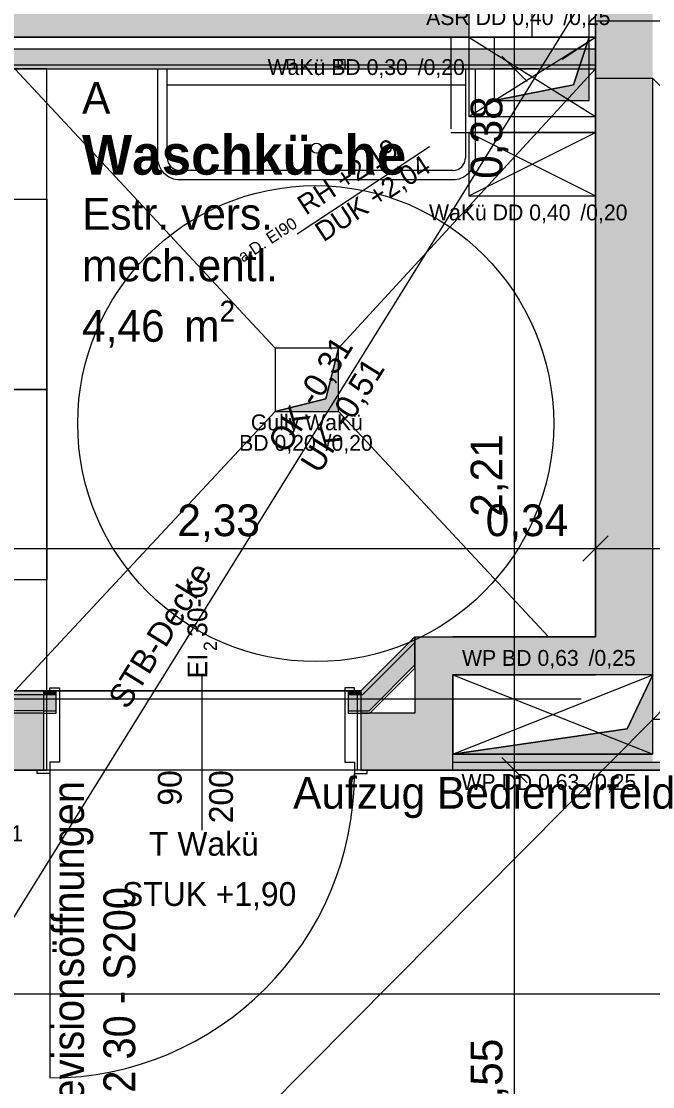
# Model space of a CAD drawing. Header units: metres. Extents: x -3.9 to 83, y -38 to 6.2.
# Drawn here: x 6.935 to 8.925, y -7.222 to -3.865 of the extents above; entities that cross this region are included whole.
import ezdxf

# ---------------------------------------------------------------- set-up
doc = ezdxf.new("R2010")
doc.units = ezdxf.units.M
doc.header["$MEASUREMENT"] = 0
for name, pattern in [('Achse', [0.004, 0.002, -0.001, 0, -0.001]), ('Strichlinie eng', [0.002, 0.0015, -0.0005]), ('Untersicht', [0.001, 0.0005, -0.0005])]:
    doc.linetypes.add(name, pattern=pattern)
for name, color, linetype in [('0._EG PP_2_000 Achsraster', 7, 'Continuous'), ('0._EG PP_2_120 Wand Innen tragend', 7, 'Continuous'), ('0._EG PP_2_130 Wand Innen', 7, 'Continuous'), ('0._EG PP_2_170 Schachtwände', 7, 'Continuous'), ('0._EG PP_2_210 Decke', 7, 'Continuous'), ('0._EG PP_2_220 Bodenaufbau', 7, 'Continuous'), ('0._EG PP_2_230 Decke abgehaengt', 7, 'Continuous'), ('0._EG PP_2_240 Unterdämmung', 7, 'Continuous'), ('0._EG PP_2_270 Deckendurchbruchsymbol', 7, 'Continuous'), ('0._EG PP_2_540 Sanitäreinrichtung', 7, 'Continuous'), ('0._EG PP_2_810 Raum', 7, 'Continuous'), ('0._EG PP_2_870 Dokumentation allgemein', 7, 'Continuous'), ('0._EG PP_2_915 Allgemein Beschriftung.x', 7, 'Continuous'), ('0._EG PP_2_950 Polierplan Bemaßung', 7, 'Continuous'), ('0._EG PP_2_955 Polierplan Beschriftung', 7, 'Continuous')]:
    doc.layers.add(name, color=color, linetype=linetype)
doc.styles.add('ERSTELLTER_STIL_10', font='')
doc.styles.add('ERSTELLTER_STIL_2', font='')
doc.styles.add('ERSTELLTER_STIL_8', font='', dxfattribs={"width": 0.936868})
doc.styles.get('ERSTELLTER_STIL_10').set_extended_font_data('Eurostile', bold=True)
doc.styles.get('ERSTELLTER_STIL_2').set_extended_font_data('Eurostile')
doc.styles.get('ERSTELLTER_STIL_8').set_extended_font_data('Eurostile')

msp = doc.modelspace()

# ---------------------------------------------------------------- hatches: boundary and pattern name
at = {"layer": '0._EG PP_2_120 Wand Innen tragend', "linetype": 'Continuous', "lineweight": 13, "true_color": 0x3f7f02}
for points in [[(8.925, -3.865), (8.925, -0.31), (8.745, -0.31), (8.745, -3.865)], [(8.345, -3.735), (0.3237, -3.735), (0.3244, -3.915), (8.345, -3.915)], [(8.745, -4.045), (8.925, -4.045), (8.745, -3.865)], [(8.745, -3.865), (8.925, -4.045), (8.925, -3.865)], [(8.745, -4.045), (8.745, -5.805), (8.925, -5.805), (8.925, -4.045)], [(8.295, -5.805), (8.175, -5.805), (8.295, -5.925)], [(8.295, -5.925), (8.175, -5.805), (8.175, -5.925)], [(8.295, -5.925), (8.745, -5.925), (8.745, -5.805), (8.295, -5.805)], [(8.745, -5.805), (8.745, -5.925), (8.925, -5.925)], [(8.745, -5.805), (8.925, -5.925), (8.925, -5.805)], [(8.295, -6.045), (8.295, -5.925), (8.175, -5.925), (8.175, -6.045)], [(6.415, -6.225), (7.005, -6.225), (7.005, -6.045), (6.415, -6.045)], [(8.175, -6.045), (8.005, -6.045), (8.005, -6.225), (8.175, -6.225)], [(8.295, -6.045), (8.175, -6.045), (8.295, -6.225)], [(8.175, -6.045), (8.175, -6.225), (8.295, -6.225)]]:
    msp.add_hatch(color=76, dxfattribs=at).paths.add_polyline_path(points)
at = {"layer": '0._EG PP_2_120 Wand Innen tragend', "linetype": 'Continuous', "lineweight": 13, "true_color": 0xfb02fe}
for points in [[(8.175, -5.805), (8.005, -5.975), (8.0102, -5.9875), (8.175, -5.8227)], [(6.415, -5.9875), (7.005, -5.9875), (7.005, -5.975), (6.415, -5.975)], [(7.045, -5.975), (7.005, -5.975), (7.005, -5.9875), (7.045, -5.9875)], [(8.005, -5.975), (7.965, -5.975), (7.965, -5.9875), (7.9925, -5.9875)], [(8.005, -5.975), (7.9925, -5.9875), (8.0102, -5.9875)]]:
    msp.add_hatch(color=6, dxfattribs=at).paths.add_polyline_path(points)
at = {"layer": '0._EG PP_2_120 Wand Innen tragend', "linetype": 'Continuous', "lineweight": 13, "true_color": 0xffaa00}
for points in [[(8.175, -5.8227), (8.0102, -5.9875), (8.0309, -6.0375), (8.175, -5.8934)], [(6.415, -6.0375), (7.005, -6.0375), (7.005, -5.9875), (6.415, -5.9875)], [(7.045, -5.9875), (7.005, -5.9875), (7.005, -6.0375), (7.045, -6.0375)], [(7.965, -6.0375), (8.0309, -6.0375), (8.0102, -5.9875), (7.965, -6.0327)], [(8.0102, -5.9875), (7.965, -5.9875), (7.965, -6.0327)]]:
    msp.add_hatch(color=40, dxfattribs=at).paths.add_polyline_path(points)
at = {"layer": '0._EG PP_2_130 Wand Innen', "linetype": 'Continuous', "lineweight": 13, "true_color": 0xffaa00}
msp.add_hatch(color=40, dxfattribs=at).paths.add_polyline_path([(6.415, -4.0025), (8.745, -4.0025), (8.745, -3.9525), (6.415, -3.9525)])
at = {"layer": '0._EG PP_2_130 Wand Innen', "linetype": 'Continuous', "lineweight": 13, "true_color": 0xfb02fe}
msp.add_hatch(color=6, dxfattribs=at).paths.add_polyline_path([(6.415, -4.015), (8.745, -4.015), (8.745, -4.0025), (6.415, -4.0025)])
at = {"layer": '0._EG PP_2_170 Schachtwände', "linetype": 'Continuous', "lineweight": 13, "true_color": 0xfb02fe}
for points in [[(8.925, -6.175), (8.295, -6.175), (8.295, -6.2), (8.925, -6.2)], [(8.95, -6.2), (8.295, -6.2), (8.295, -6.225), (8.95, -6.225)]]:
    msp.add_hatch(color=6, dxfattribs=at).paths.add_polyline_path(points)
at = {"layer": '0._EG PP_2_270 Deckendurchbruchsymbol', "linetype": 'Continuous', "lineweight": 0, "true_color": 0x3f3f3f}
msp.add_hatch(color=250, dxfattribs=at).paths.add_polyline_path([(8.425, -4.115), (8.725, -4.115), (8.725, -3.915), (8.6755, -4.0655)])
at = {"layer": '0._EG PP_2_270 Deckendurchbruchsymbol', "linetype": 'Continuous', "lineweight": 0}
for points in [[(7.735, -5.095), (7.935, -5.095), (7.935, -4.895), (7.8946, -5.0546)], [(8.295, -6.175), (8.925, -6.175), (8.925, -5.925), (8.8448, -6.0948)]]:
    msp.add_hatch(color=8, dxfattribs=at).paths.add_polyline_path(points)

# ---------------------------------------------------------------- linework, layer by layer
at = {"layer": '0._EG PP_2_000 Achsraster', "color": 5, "linetype": 'Achse', "lineweight": 0, "ltscale": 1000}
msp.add_line((-1.5, -6), (21, -6), dxfattribs=at)
at = {"layer": '0._EG PP_2_120 Wand Innen tragend', "color": 7, "linetype": 'Continuous', "lineweight": 18, "ltscale": 1000}
for p, q in [((8.175, -5.8227), (8.0102, -5.9875)), ((8.0309, -6.0375), (8.175, -5.8934)), ((7.045, -5.9875), (7.005, -5.9875)), ((8.0102, -5.9875), (7.965, -5.9875)), ((7.005, -6.0375), (7.045, -6.0375)), ((7.965, -6.0375), (8.0309, -6.0375)), ((7.005, -6.045), (6.415, -6.045)), ((7.005, -6.045), (7.005, -6.225)), ((7.005, -6.045), (7.005, -6.225)), ((7.005, -6.045), (7.005, -6.225)), ((8.005, -6.045), (8.005, -6.225)), ((8.005, -6.045), (8.005, -6.225)), ((8.005, -6.045), (8.005, -6.225))]:
    msp.add_line(p, q, dxfattribs=at)
at = {"layer": '0._EG PP_2_120 Wand Innen tragend', "color": 7, "linetype": 'Continuous', "lineweight": 13, "ltscale": 1000}
for p, q in [((7.505, -6.4141), (7.505, -5.925)), ((7.005, -5.975), (7.005, -5.9875)), ((7.005, -5.975), (7.005, -5.9875)), ((7.005, -5.975), (7.005, -5.9875)), ((8.005, -5.975), (8.005, -5.9875)), ((8.005, -5.975), (8.005, -5.9875)), ((8.005, -5.975), (8.005, -5.9875)), ((7.005, -5.9875), (6.415, -5.9875)), ((7.005, -5.9875), (7.005, -6.0375)), ((7.005, -5.9875), (7.005, -6.0375)), ((7.005, -5.9875), (7.005, -6.0375)), ((8.005, -5.9875), (8.005, -6.0375)), ((8.005, -5.9875), (8.005, -6.0375)), ((8.005, -5.9875), (8.005, -6.0375)), ((7.005, -6.0375), (6.415, -6.0375)), ((7.005, -6.0375), (7.005, -6.045)), ((7.005, -6.0375), (7.005, -6.045)), ((7.005, -6.0375), (7.005, -6.045)), ((8.005, -6.0375), (8.005, -6.045)), ((8.005, -6.0375), (8.005, -6.045)), ((8.005, -6.0375), (8.005, -6.045)), ((7.025, -6.235), (7.025, -7.195))]:
    msp.add_line(p, q, dxfattribs=at)
at = {"layer": '0._EG PP_2_120 Wand Innen tragend', "color": 8, "linetype": 'Continuous', "lineweight": 13, "ltscale": 1000}
for p, q in [((8.005, -5.975), (7.005, -5.975)), ((7.015, -6.225), (7.015, -5.975)), ((7.015, -5.975), (7.025, -5.975)), ((7.025, -5.975), (7.025, -5.965)), ((7.025, -5.965), (7.055, -5.965)), ((7.055, -5.965), (7.055, -6.2)), ((7.955, -5.965), (7.955, -6.2)), ((7.985, -5.965), (7.955, -5.965)), ((7.985, -5.975), (7.985, -5.965)), ((7.995, -5.975), (7.985, -5.975)), ((7.995, -6.225), (7.995, -5.975)), ((7.055, -6.2), (7.025, -6.2)), ((7.025, -6.2), (7.025, -6.235)), ((7.955, -6.2), (7.985, -6.2)), ((7.985, -6.2), (7.985, -6.235)), ((6.985, -6.235), (6.985, -6.225)), ((6.985, -6.225), (7.015, -6.225)), ((7.025, -6.235), (6.985, -6.235)), ((8.005, -6.225), (7.005, -6.225)), ((7.985, -6.235), (8.025, -6.235)), ((8.025, -6.225), (7.995, -6.225)), ((8.025, -6.235), (8.025, -6.225))]:
    msp.add_line(p, q, dxfattribs=at)
at = {"layer": '0._EG PP_2_120 Wand Innen tragend', "color": 7, "linetype": 'Continuous', "lineweight": 18, "ltscale": 1000, "flags": 128}
for points in [[(8.345, -3.735), (8.345, -3.915)], [(8.745, -3.865), (8.745, -4.045)], [(11.085, -3.865), (8.745, -3.865)], [(8.925, -3.865), (8.745, -3.865)], [(6.415, -3.915), (8.345, -3.915)], [(8.745, -4.045), (8.745, -5.805)], [(8.175, -5.805), (8.005, -5.975)], [(8.175, -5.805), (8.295, -5.805)], [(8.175, -5.805), (8.175, -6.045)], [(8.175, -5.904), (8.175, -5.805)], [(8.745, -5.805), (8.295, -5.805)], [(8.034, -6.045), (8.175, -5.904)], [(8.295, -6.045), (8.295, -5.925)], [(8.295, -5.925), (8.745, -5.925)], [(8.925, -5.925), (8.745, -5.925)], [(7.045, -5.975), (7.005, -5.975)], [(7.005, -5.975), (7.005, -6.045)], [(7.045, -6.045), (7.045, -5.975)], [(8.005, -5.975), (7.965, -5.975)], [(7.965, -5.975), (7.965, -5.9875)], [(7.965, -5.9875), (7.965, -6.0375)], [(7.965, -6.0375), (7.965, -6.045)], [(7.005, -6.045), (7.045, -6.045)], [(7.965, -6.045), (8.034, -6.045)], [(8.175, -6.045), (8.005, -6.045)], [(8.295, -6.225), (8.295, -6.045)], [(6.415, -6.225), (7.005, -6.225)], [(8.005, -6.225), (8.295, -6.225)]]:
    msp.add_lwpolyline(points, dxfattribs=at)
at = {"layer": '0._EG PP_2_120 Wand Innen tragend', "color": 16, "linetype": 'Continuous', "lineweight": 13, "ltscale": 1000, "true_color": 0x7e0000, "flags": 128}
for points in [[(8.745, -3.915), (8.745, -3.735)], [(8.345, -3.915), (8.745, -3.915)]]:
    msp.add_lwpolyline(points, dxfattribs=at)
at = {"layer": '0._EG PP_2_120 Wand Innen tragend', "color": 7, "linetype": 'Continuous', "lineweight": 13, "ltscale": 1000, "flags": 128}
msp.add_lwpolyline([(7.005, -5.975), (6.415, -5.975)], dxfattribs=at)
at = {"layer": '0._EG PP_2_120 Wand Innen tragend', "color": 7, "linetype": 'Continuous', "lineweight": 13, "ltscale": 1000}
msp.add_arc((7.025, -6.235), 0.96, 270, 0, dxfattribs=at)
at = {"layer": '0._EG PP_2_130 Wand Innen', "color": 7, "linetype": 'Continuous', "lineweight": 18, "ltscale": 1000}
for p, q in [((8.745, -3.9525), (6.415, -3.9525)), ((6.415, -4.0025), (8.745, -4.0025))]:
    msp.add_line(p, q, dxfattribs=at)
at = {"layer": '0._EG PP_2_130 Wand Innen', "color": 7, "linetype": 'Continuous', "lineweight": 18, "ltscale": 1000, "flags": 128}
for points in [[(8.745, -3.915), (6.415, -3.915)], [(8.745, -4.015), (8.745, -3.915)], [(6.415, -4.015), (8.745, -4.015)]]:
    msp.add_lwpolyline(points, dxfattribs=at)
at = {"layer": '0._EG PP_2_170 Schachtwände', "color": 7, "linetype": 'Continuous', "lineweight": 18, "ltscale": 1000}
for p, q in [((8.295, -6.2), (8.925, -6.2)), ((8.925, -6.2), (8.95, -6.2))]:
    msp.add_line(p, q, dxfattribs=at)
at = {"layer": '0._EG PP_2_170 Schachtwände', "color": 7, "linetype": 'Continuous', "lineweight": 18, "ltscale": 1000, "flags": 128}
for points in [[(8.925, -6.175), (8.295, -6.175)], [(8.295, -6.2), (8.295, -6.175)], [(8.295, -6.225), (8.295, -6.2)], [(8.295, -6.225), (8.975, -6.225)]]:
    msp.add_lwpolyline(points, dxfattribs=at)
at = {"layer": '0._EG PP_2_210 Decke', "color": 7, "linetype": 'Continuous', "lineweight": 13, "ltscale": 1000, "true_color": 0xf4f4f4, "flags": 128}
msp.add_lwpolyline([(5.425, -3.735), (0.1437, -3.735), (0.1444, -3.915), (8.725, -3.915), (8.725, -3.845)], dxfattribs=at)
msp.add_lwpolyline([(0.1444, -3.915), (0.1845, -14.87), (15.32, -14.87), (15.32, -6.225), (10.905, -6.225), (10.905, -6.065), (8.925, -6.065), (8.925, -4.045), (8.745, -4.045), (8.745, -3.915), (5.625, -3.915), (0.8144, -3.915)], close=True, dxfattribs=at)
at = {"layer": '0._EG PP_2_220 Bodenaufbau', "color": 8, "linetype": 'Continuous', "lineweight": 13, "ltscale": 1000}
for p, q in [((6.915, -4.015), (7.735, -4.895)), ((7.935, -4.895), (8.745, -4.015)), ((6.915, -5.975), (7.735, -5.095)), ((8.5966, -5.805), (7.935, -5.095))]:
    msp.add_line(p, q, dxfattribs=at)
at = {"layer": '0._EG PP_2_220 Bodenaufbau', "color": 7, "linetype": 'Continuous', "lineweight": 13, "ltscale": 1000, "true_color": 0xf4f4f4, "flags": 128}
for points in [[(6.835, -8.775), (8.54, -8.775), (8.54, -7.555), (8.34, -7.555), (8.34, -7.435), (12.805, -7.435), (12.805, -8.775), (13.56, -8.775), (13.56, -14.755), (15.14, -14.755), (15.14, -3.11), (13.385, -3.11), (13.385, -6.225), (10.905, -6.225), (10.905, -6.045), (8.975, -6.045), (8.975, -6.225), (6.835, -6.225)], [(6.415, -5.975), (8.005, -5.975), (8.175, -5.805), (8.745, -5.805), (8.745, -3.915), (6.415, -3.915)]]:
    msp.add_lwpolyline(points, close=True, dxfattribs=at)
at = {"layer": '0._EG PP_2_230 Decke abgehaengt', "color": 8, "linetype": 'Untersicht', "lineweight": 13, "ltscale": 1000, "flags": 128}
msp.add_lwpolyline([(8.2893, -4.215), (8.745, -4.215), (8.745, -3.915), (8.2893, -3.915)], close=True, dxfattribs=at)
at = {"layer": '0._EG PP_2_240 Unterdämmung', "color": 30, "linetype": 'Untersicht', "lineweight": 13, "ltscale": 1000, "true_color": 0xff6400, "flags": 128}
msp.add_lwpolyline([(0.3126, -0.71), (0.3237, -3.735), (8.925, -3.735), (8.925, -3.865), (11.085, -3.865), (11.085, -6.045), (13.205, -6.045), (13.205, -3.11), (12.78, -3.11), (12.78, -0.31), (6.2, -0.31), (6.2, -0.71)], close=True, dxfattribs=at)
at = {"layer": '0._EG PP_2_270 Deckendurchbruchsymbol', "color": 7, "linetype": 'Strichlinie eng', "lineweight": 13, "ltscale": 1000}
for p, q in [((8.345, -4.165), (8.745, -3.915)), ((8.345, -3.915), (8.745, -4.165)), ((10.905, -4.045), (8.925, -6.065)), ((10.905, -6.065), (8.925, -4.045)), ((8.345, -4.415), (8.745, -4.215)), ((8.345, -4.215), (8.745, -4.415)), ((8.295, -6.175), (8.925, -5.925)), ((8.295, -5.925), (8.925, -6.175))]:
    msp.add_line(p, q, dxfattribs=at)
at = {"layer": '0._EG PP_2_270 Deckendurchbruchsymbol', "color": 7, "linetype": 'Strichlinie eng', "lineweight": 13, "ltscale": 1000, "flags": 128}
for points in [[(8.745, -4.165), (8.745, -3.915), (8.345, -3.915), (8.345, -4.165)], [(8.745, -4.415), (8.745, -4.215), (8.345, -4.215), (8.345, -4.415)], [(8.925, -6.175), (8.925, -5.925), (8.295, -5.925), (8.295, -6.175)]]:
    msp.add_lwpolyline(points, close=True, dxfattribs=at)
at = {"layer": '0._EG PP_2_270 Deckendurchbruchsymbol', "color": 7, "linetype": 'Continuous', "lineweight": 13, "ltscale": 1000, "flags": 128}
for points in [[(8.6755, -4.0655), (8.725, -3.915), (8.425, -3.915), (8.425, -4.115)], [(8.425, -4.115), (8.725, -4.115), (8.725, -3.915), (8.6755, -4.0655)], [(7.8946, -5.0546), (7.935, -4.895), (7.735, -4.895), (7.735, -5.095)], [(7.735, -5.095), (7.935, -5.095), (7.935, -4.895), (7.8946, -5.0546)], [(8.8448, -6.0948), (8.925, -5.925), (8.295, -5.925), (8.295, -6.175)], [(8.295, -6.175), (8.925, -6.175), (8.925, -5.925), (8.8448, -6.0948)]]:
    msp.add_lwpolyline(points, close=True, dxfattribs=at)
at = {"layer": '0._EG PP_2_540 Sanitäreinrichtung', "color": 150, "linetype": 'Continuous', "lineweight": 13, "ltscale": 1000, "true_color": 0x0f7ffe}
for p, q in [((7.395, -4.295), (7.395, -4.015)), ((7.395, -4.015), (8.335, -4.015)), ((8.335, -4.015), (8.335, -4.295)), ((7.395, -4.065), (8.335, -4.065)), ((8.295, -4.335), (7.435, -4.335))]:
    msp.add_line(p, q, dxfattribs=at)
at = {"layer": '0._EG PP_2_540 Sanitäreinrichtung', "color": 150, "linetype": 'Continuous', "lineweight": 13, "ltscale": 1000, "true_color": 0x0f7ffe, "flags": 128}
for points in [[(7.795, -4.015), (7.775, -4.015), (7.775, -3.985), (7.795, -3.985)], [(7.955, -4.015), (7.935, -4.015), (7.935, -3.985), (7.955, -3.985)], [(7.015, -5.975), (7.015, -4.015), (6.415, -4.015), (6.415, -5.975)], [(6.415, -4.425), (7.015, -4.425), (7.015, -5.025), (6.415, -5.025)], [(6.415, -5.025), (7.015, -5.025), (7.015, -5.625), (6.415, -5.625)]]:
    msp.add_lwpolyline(points, close=True, dxfattribs=at)
msp.add_lwpolyline([(8.365, -4.015), (8.365, -4.295, -0.414214), (8.295, -4.365), (7.435, -4.365, -0.414214), (7.365, -4.295), (7.365, -4.015)], format="xyb", close=True, dxfattribs=at)
at = {"layer": '0._EG PP_2_540 Sanitäreinrichtung', "color": 150, "linetype": 'Continuous', "lineweight": 13, "ltscale": 1000, "true_color": 0x0f7ffe}
msp.add_circle((7.865, -4.265), 0.016, dxfattribs=at)
for centre, start, end in [((7.435, -4.295), 180, 270), ((8.295, -4.295), 270, 0)]:
    msp.add_arc(centre, 0.04, start, end, dxfattribs=at)
at = {"layer": '0._EG PP_2_870 Dokumentation allgemein', "color": 190, "linetype": 'Continuous', "lineweight": 0, "ltscale": 1000, "true_color": 0x9900ff}
msp.add_circle((7.8629, -5.1328), 0.75, dxfattribs=at)
at = {"layer": '0._EG PP_2_950 Polierplan Bemaßung', "color": 7, "linetype": 'Continuous', "lineweight": 13, "ltscale": 1000}
msp.add_line((8.545, -3.915), (8.545, -3.1082), dxfattribs=at)
at = {"layer": '0._EG PP_2_950 Polierplan Bemaßung', "color": 6, "linetype": 'Continuous', "lineweight": 13, "ltscale": 1000, "true_color": 0xfb02fe}
for p, q in [((8.4898, -4.015), (8.4898, -3.635)), ((8.4498, -3.975), (8.5298, -4.055)), ((8.5648, -4.015), (8.4148, -4.015)), ((8.4898, -6.225), (8.4898, -4.015)), ((8.745, -5.6011), (8.745, -5.4511)), ((8.785, -5.4861), (8.705, -5.5661)), ((6.415, -5.5261), (8.745, -5.5261)), ((8.745, -5.5261), (9.085, -5.5261)), ((8.4498, -6.185), (8.5298, -6.265)), ((8.5648, -6.225), (8.4148, -6.225)), ((8.4898, -8.775), (8.4898, -6.225)), ((6.835, -6.9302), (13.635, -6.9302))]:
    msp.add_line(p, q, dxfattribs=at)
at = {"layer": '0._EG PP_2_950 Polierplan Bemaßung', "color": 76, "linetype": 'Continuous', "lineweight": 13, "ltscale": 1000, "true_color": 0x3f7f02}
for p, q in [((4.5843, -10.4377), (8.745, -3.735)), ((0.1845, -14.87), (8.925, -6.065))]:
    msp.add_line(p, q, dxfattribs=at)
at = {"layer": '0._EG PP_2_950 Polierplan Bemaßung', "color": 8, "linetype": 'Untersicht', "lineweight": 13, "ltscale": 1000}
msp.add_line((7.8042, -4.5343), (8.745, -3.915), dxfattribs=at)

# ---------------------------------------------------------------- texts
at = {"layer": '0._EG PP_2_120 Wand Innen tragend', "color": 7, "linetype": 'Continuous', "lineweight": 13, "attachment_point": 9, "rotation": 90, "style": 'ERSTELLTER_STIL_2'}
for s, insert, char_height in [('\\A1;{\\pqr;\\pt0;\\fEurostile|b0|i0|c0|p0;\\W1.000000;30-C}', (7.522, -5.6239), 0.0625), ('\\A1;{\\pqr;\\pt0;\\fEurostile|b0|i0|c0|p0;\\W1.000000;2}', (7.5514, -5.8186), 0.041667), ('\\A1;{\\pqr;\\pt0;\\fEurostile|b0|i0|c0|p0;\\W1.000000;EI}', (7.5214, -5.857), 0.0625), ('\\A1;{\\pqr;\\pt0;\\fEurostile|b0|i0|c0|p0;\\W1.000000;90}', (7.4414, -6.225), 0.075), ('\\A1;{\\pqr;\\pt0;\\fEurostile|b0|i0|c0|p0;\\W1.000000;200}', (7.603, -6.225), 0.075)]:
    msp.add_mtext(s, dxfattribs=dict(at, insert=insert, char_height=char_height))
at = {"layer": '0._EG PP_2_120 Wand Innen tragend', "color": 7, "linetype": 'Continuous', "lineweight": 13, "char_height": 0.075, "attachment_point": 9, "style": 'ERSTELLTER_STIL_2'}
for s, insert in [('\\A1;{\\pqr;\\pt0;\\fEurostile|b0|i0|c0|p0;\\W1.000000;T Wakü}', (7.6833, -6.4955)), ('\\A1;{\\pqr;\\pt0;\\fEurostile|b0|i0|c0|p0;\\W1.000000;STUK +1,90}', (7.8017, -6.6667))]:
    msp.add_mtext(s, dxfattribs=dict(at, insert=insert))
at = {"layer": '0._EG PP_2_270 Deckendurchbruchsymbol', "color": 1, "linetype": 'Continuous', "lineweight": 0, "char_height": 0.05, "style": 'ERSTELLTER_STIL_2'}
for s, insert, attachment_point in [('\\A1;{\\pqc;\\pt0;\\fEurostile|b0|i0|c0|p0;\\W1.000000;ASR DD 0,40\\fEurostile|b0|i0|c0|p0;\\W1.000000;\\A1{\\H.66x;\\S^  ;}\\fEurostile|b0|i0|c0|p0;\\W1.000000; /0,25\\fEurostile|b0|i0|c0|p0;\\W1.000000;\\A1{\\H.66x;\\S^  ;}\\fEurostile|b0|i0|c0|p0;\\W1.000000;\\fEurostile|b0|i0|c0|p0;\\W1.000000;\\A1{\\H.66x;\\S^  ;}}', (8.5136, -3.8913), 8), ('\\A1;{\\pqc;\\pt0;\\fEurostile|b0|i0|c0|p0;\\W1.000000;WaKü BD 0,30\\fEurostile|b0|i0|c0|p0;\\W1.000000;\\A1{\\H.66x;\\S^  ;}\\fEurostile|b0|i0|c0|p0;\\W1.000000; /0,20\\fEurostile|b0|i0|c0|p0;\\W1.000000;\\A1{\\H.66x;\\S^  ;}\\fEurostile|b0|i0|c0|p0;\\W1.000000;\\fEurostile|b0|i0|c0|p0;\\W1.000000;\\A1{\\H.66x;\\S^  ;}}', (8.0343, -4.0488), 8), ('\\A1;{\\pqc;\\pt0;\\fEurostile|b0|i0|c0|p0;\\W1.000000;WaKü DD 0,40\\fEurostile|b0|i0|c0|p0;\\W1.000000;\\A1{\\H.66x;\\S^  ;}\\fEurostile|b0|i0|c0|p0;\\W1.000000; /0,20\\fEurostile|b0|i0|c0|p0;\\W1.000000;\\A1{\\H.66x;\\S^  ;}\\fEurostile|b0|i0|c0|p0;\\W1.000000;\\fEurostile|b0|i0|c0|p0;\\W1.000000;\\A1{\\H.66x;\\S^  ;}}', (8.545, -4.5069), 8), ('\\A1;{\\pqc;\\pt0;\\fEurostile|b0|i0|c0|p0;\\W1.000000;Gully WaKü}', (7.835, -5.1039), 2), ('\\A1;{\\pqc;\\pt0;\\fEurostile|b0|i0|c0|p0;\\W1.000000; BD 0,20\\fEurostile|b0|i0|c0|p0;\\W1.000000;\\A1{\\H.66x;\\S^  ;}\\fEurostile|b0|i0|c0|p0;\\W1.000000; /0,20\\fEurostile|b0|i0|c0|p0;\\W1.000000;\\A1{\\H.66x;\\S^  ;}\\fEurostile|b0|i0|c0|p0;\\W1.000000;\\fEurostile|b0|i0|c0|p0;\\W1.000000;\\A1{\\H.66x;\\S^  ;}}', (7.835, -5.2332), 8), ('\\A1;{\\pqc;\\pt0;\\fEurostile|b0|i0|c0|p0;\\W1.000000;WP BD 0,63\\fEurostile|b0|i0|c0|p0;\\W1.000000;\\A1{\\H.66x;\\S^  ;}\\fEurostile|b0|i0|c0|p0;\\W1.000000; /0,25\\fEurostile|b0|i0|c0|p0;\\W1.000000;\\A1{\\H.66x;\\S^  ;}\\fEurostile|b0|i0|c0|p0;\\W1.000000;\\fEurostile|b0|i0|c0|p0;\\W1.000000;\\A1{\\H.66x;\\S^  ;}}', (8.61, -5.9109), 8), ('\\A1;{\\pqc;\\pt0;\\fEurostile|b0|i0|c0|p0;\\W1.000000;WP DD 0,63\\fEurostile|b0|i0|c0|p0;\\W1.000000;\\A1{\\H.66x;\\S^  ;}\\fEurostile|b0|i0|c0|p0;\\W1.000000; /0,25\\fEurostile|b0|i0|c0|p0;\\W1.000000;\\A1{\\H.66x;\\S^  ;}\\fEurostile|b0|i0|c0|p0;\\W1.000000;\\fEurostile|b0|i0|c0|p0;\\W1.000000;\\A1{\\H.66x;\\S^  ;}}', (8.61, -6.3018), 8), ('\\A1;{\\pqc;\\pt0;\\fEurostile|b0|i0|c0|p0;\\W1.000000;HZG DD 0,25\\fEurostile|b0|i0|c0|p0;\\W1.000000;\\A1{\\H.66x;\\S^  ;}\\fEurostile|b0|i0|c0|p0;\\W1.000000; /0,91\\fEurostile|b0|i0|c0|p0;\\W1.000000;\\A1{\\H.66x;\\S^  ;}\\fEurostile|b0|i0|c0|p0;\\W1.000000;\\fEurostile|b0|i0|c0|p0;\\W1.000000;\\A1{\\H.66x;\\S^  ;}}', (6.66, -6.4637), 8)]:
    msp.add_mtext(s, dxfattribs=dict(at, insert=insert, attachment_point=attachment_point))
at = {"layer": '0._EG PP_2_810 Raum', "color": 7, "linetype": 'Continuous', "lineweight": 13, "attachment_point": 1}
for s, insert, char_height, style in [('\\A1;{\\pql;\\pt0;\\fEurostile|b0|i0|c0|p0;\\W1.000000;A}', (7.1265, -4.0561), 0.1, 'ERSTELLTER_STIL_2'), ('\\A1;{\\pql;\\pt0;\\fEurostile|b1|i0|c0|p0;\\W1.000000;Waschküche}', (7.1265, -4.2233), 0.125, 'ERSTELLTER_STIL_10'), ('\\A1;{\\pql;\\pt0;\\fEurostile|b0|i0|c0|p0;\\W1.000000;Estr. vers.}', (7.1265, -4.4217), 0.1, 'ERSTELLTER_STIL_2'), ('\\A1;{\\pql;\\pt0;\\fEurostile|b0|i0|c0|p0;\\W1.000000;mech.entl.}', (7.1265, -4.5842), 0.1, 'ERSTELLTER_STIL_2'), ('\\A1;{\\pql;\\pt0,0.05;\\fEurostile|b0|i0|c0|p0;\\W1.000000;4,46\\fEurostile|b0|i0|c0|p0;\\W1.000000;\\A1{\\H.66x;\\S^  ;}\\fEurostile|b0|i0|c0|p0;\\W1.000000; m\\fEurostile|b0|i0|c0|p0;\\W1.000000;\\A1{\\H.66x;\\S2^  ;}}', (7.1265, -4.7457), 0.1, 'ERSTELLTER_STIL_2')]:
    msp.add_mtext(s, dxfattribs=dict(at, insert=insert, char_height=char_height, style=style))
at = {"layer": '0._EG PP_2_915 Allgemein Beschriftung.x', "color": 7, "linetype": 'Continuous', "lineweight": 13, "insert": (7.2953, -7.3596), "char_height": 0.1, "width": 1.190625, "attachment_point": 7, "rotation": 90, "line_spacing_factor": 0.968182, "style": 'ERSTELLTER_STIL_8'}
msp.add_mtext('\\A1;{\\pql;\\fEurostile|b0|i0|c0|p0;\\W0.936868;R\\fEurostile|b0|i0|c0|p0;\\W0.936868;evisionsöffnungen EI2 30 - S200}', dxfattribs=at)
at = {"layer": '0._EG PP_2_950 Polierplan Bemaßung', "color": 6, "linetype": 'Continuous', "lineweight": 13, "true_color": 0xfb02fe, "char_height": 0.1, "width": 0.306373, "attachment_point": 7, "rotation": 90, "style": 'ERSTELLTER_STIL_2'}
for s, insert in [('\\A1;{\\pql;\\fEurostile|b0|i0|c0|p0;\\W1.000000;0,38}', (8.4698, -4.3614)), ('\\A1;{\\pql;\\fEurostile|b0|i0|c0|p0;\\W1.000000;2,21}', (8.4698, -5.4264)), ('\\A1;{\\pql;\\fEurostile|b0|i0|c0|p0;\\W1.000000;2,55}', (8.4698, -7.3314))]:
    msp.add_mtext(s, dxfattribs=dict(at, insert=insert))
at = {"layer": '0._EG PP_2_950 Polierplan Bemaßung', "color": 7, "linetype": 'Continuous', "lineweight": 13, "insert": (7.8477, -4.5015), "char_height": 0.0625, "attachment_point": 4, "rotation": 33.3565, "line_spacing_factor": 0.968161, "style": 'ERSTELLTER_STIL_2'}
msp.add_mtext('\\A1;{\\pql;\\fEurostile|b0|i0|c0|p0;\\W1.000000;\\fEurostile|b0|i0|c0|p0;\\W1.000000;\\fEurostile|b0|i0|c0|p0;\\W1.000000;RH +2,19\\fEurostile|b0|i0|c0|p0;\\W1.000000;\\A1{\\H.66x;\\S^  ;}\\fEurostile|b0|i0|c0|p0;\\W1.000000;\\fEurostile|b0|i0|c0|p0;\\W1.000000;\\P\\pql;\\fEurostile|b0|i0|c0|p0;\\W1.000000;DUK \\fEurostile|b0|i0|c0|p0;\\W1.000000;+\\fEurostile|b0|i0|c0|p0;\\W1.000000;2,04\\fEurostile|b0|i0|c0|p0;\\W1.000000;\\A1{\\H.66x;\\S^  ;}\\fEurostile|b0|i0|c0|p0;\\W1.000000;\\fEurostile|b0|i0|c0|p0;\\W1.000000;}', dxfattribs=at)
at = {"layer": '0._EG PP_2_950 Polierplan Bemaßung', "color": 76, "linetype": 'Continuous', "lineweight": 13, "true_color": 0x3f7f02, "insert": (7.8007, -5.2483), "char_height": 0.075, "attachment_point": 4, "rotation": 58.1703, "line_spacing_factor": 0.968161, "style": 'ERSTELLTER_STIL_2'}
msp.add_mtext('\\A1;{\\pql;\\fEurostile|b0|i0|c0|p0;\\W1.000000;OK \\fEurostile|b0|i0|c0|p0;\\W1.000000;\\fEurostile|b0|i0|c0|p0;\\W1.000000;-0,31\\fEurostile|b0|i0|c0|p0;\\W1.000000;\\A1{\\H.66x;\\S^  ;}\\fEurostile|b0|i0|c0|p0;\\W1.000000;\\fEurostile|b0|i0|c0|p0;\\W1.000000;\\P\\pql;\\fEurostile|b0|i0|c0|p0;\\W1.000000;UK \\fEurostile|b0|i0|c0|p0;\\W1.000000;\\fEurostile|b0|i0|c0|p0;\\W1.000000;-0,51\\fEurostile|b0|i0|c0|p0;\\W1.000000;\\A1{\\H.66x;\\S^  ;}\\fEurostile|b0|i0|c0|p0;\\W1.000000;\\fEurostile|b0|i0|c0|p0;\\W1.000000;}', dxfattribs=at)
at = {"layer": '0._EG PP_2_950 Polierplan Bemaßung', "color": 6, "linetype": 'Continuous', "lineweight": 13, "true_color": 0xfb02fe, "char_height": 0.1, "width": 0.306373, "attachment_point": 7, "style": 'ERSTELLTER_STIL_2'}
for s, insert in [('\\A1;{\\pql;\\fEurostile|b0|i0|c0|p0;\\W1.000000;2,33}', (7.4268, -5.5061)), ('\\A1;{\\pql;\\fEurostile|b0|i0|c0|p0;\\W1.000000;0,34}', (8.3986, -5.5061))]:
    msp.add_mtext(s, dxfattribs=dict(at, insert=insert))
at = {"layer": '0._EG PP_2_950 Polierplan Bemaßung', "color": 76, "linetype": 'Continuous', "lineweight": 13, "true_color": 0x3f7f02, "insert": (7.3086, -6.0616), "char_height": 0.075, "attachment_point": 4, "rotation": 58.1703, "style": 'ERSTELLTER_STIL_2'}
msp.add_mtext('\\A1;{\\pql;\\fEurostile|b0|i0|c0|p0;\\W1.000000;\\fEurostile|b0|i0|c0|p0;\\W1.000000;\\fEurostile|b0|i0|c0|p0;\\W1.000000;STB-Decke\\fEurostile|b0|i0|c0|p0;\\W1.000000;\\A1{\\H.66x;\\S^  ;}\\fEurostile|b0|i0|c0|p0;\\W1.000000;\\fEurostile|b0|i0|c0|p0;\\W1.000000;\\P\\pql;\\fEurostile|b0|i0|c0|p0;\\W1.000000;\\fEurostile|b0|i0|c0|p0;\\W1.000000;\\fEurostile|b0|i0|c0|p0;\\W1.000000;\\fEurostile|b0|i0|c0|p0;\\W1.000000;\\A1{\\H.66x;\\S^  ;}\\fEurostile|b0|i0|c0|p0;\\W1.000000;\\fEurostile|b0|i0|c0|p0;\\W1.000000;}', dxfattribs=at)
at = {"layer": '0._EG PP_2_950 Polierplan Bemaßung', "color": 7, "linetype": 'Continuous', "lineweight": 13, "insert": (7.7917, -6.3765), "char_height": 0.1, "attachment_point": 7, "style": 'ERSTELLTER_STIL_2'}
msp.add_mtext('\\A1;{\\pql;\\fEurostile|b0|i0|c0|p0;\\W1.000000;Aufzug Bedienerfeld}', dxfattribs=at)
at = {"layer": '0._EG PP_2_955 Polierplan Beschriftung', "color": 7, "linetype": 'Continuous', "lineweight": 13, "insert": (7.6342, -4.627), "char_height": 0.0375, "attachment_point": 7, "rotation": 33.3565, "style": 'ERSTELLTER_STIL_2'}
msp.add_mtext('\\A1;{\\pql;\\fEurostile|b0|i0|c0|p0;\\W1.000000;a.D. EI90}', dxfattribs=at)

doc.saveas('drawing.dxf')
